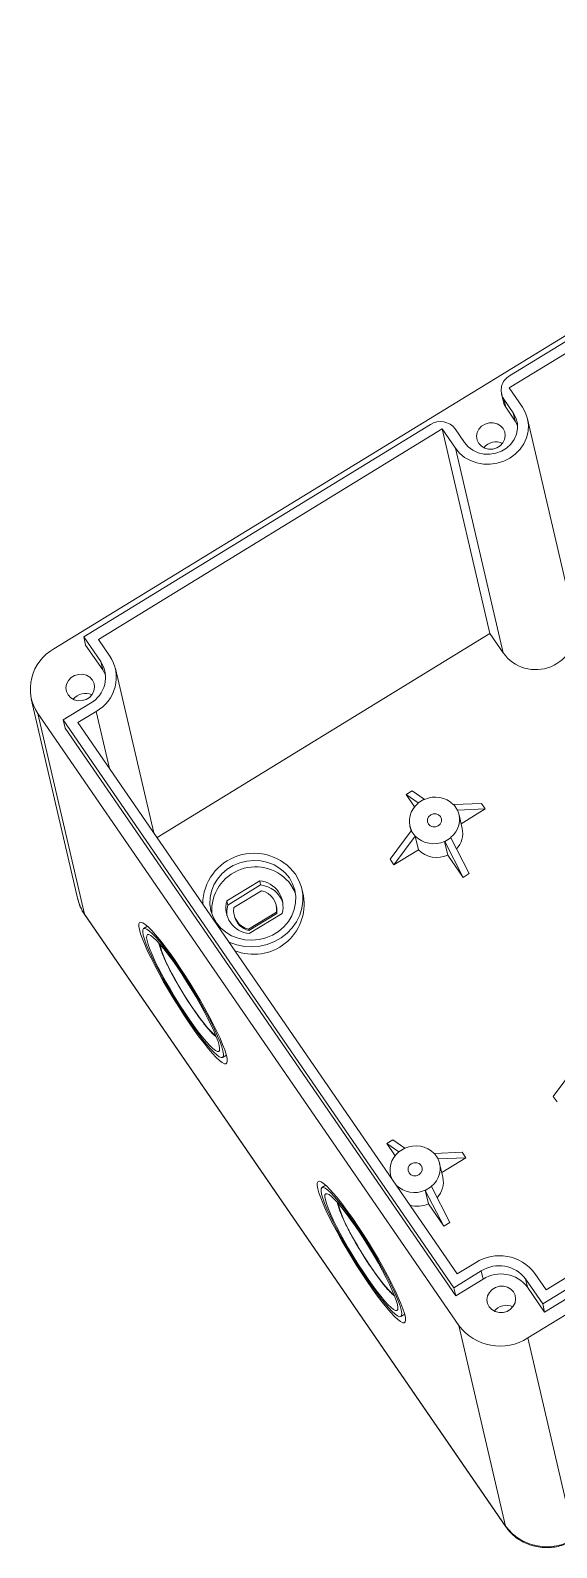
# Model space of a CAD drawing. Header units: inches. Extents: x 2647 to 4085, y 1129 to 1630.
# Drawn here: x 3804.1 to 3840.7, y 1253.4 to 1358.7 of the extents above; entities that cross this region are included whole.
import ezdxf

# ---------------------------------------------------------------- set-up
doc = ezdxf.new("R2010")
doc.units = ezdxf.units.IN
doc.header["$LTSCALE"] = 15

msp = doc.modelspace()

# ---------------------------------------------------------------- linework, layer by layer
at = {"color": 7, "linetype": 'Continuous', "lineweight": 15}
for p, q in [((3875.867, 1358.747), (3805.717, 1315.782)), ((3874.57, 1357.518), (3837.382, 1334.742)), ((3837.355, 1333.909), (3874.332, 1356.556)), ((3836.823, 1333.501), (3836.957, 1332.928)), ((3838.277, 1332.569), (3837.355, 1333.909)), ((3836.984, 1333.137), (3837.643, 1332.18)), ((3836.984, 1333.137), (3837.118, 1332.565)), ((3837.118, 1332.565), (3837.777, 1331.608)), ((3837.643, 1332.18), (3837.777, 1331.608)), ((3831.888, 1331.377), (3807.801, 1316.624)), ((3808.83, 1316.438), (3832.706, 1331.062)), ((3832.706, 1331.062), (3833.628, 1329.721)), ((3836.02, 1316.844), (3832.706, 1331.062)), ((3834.262, 1330.11), (3833.604, 1331.067)), ((3837.942, 1331.307), (3837.777, 1331.608)), ((3841.945, 1317.551), (3838.631, 1331.769)), ((3836.943, 1315.503), (3833.628, 1329.721)), ((3807.801, 1316.624), (3808.986, 1314.901)), ((3807.801, 1316.624), (3807.934, 1316.051)), ((3809.62, 1315.289), (3808.83, 1316.438)), ((3836.02, 1316.844), (3812.893, 1302.679)), ((3836.02, 1316.844), (3836.943, 1315.503)), ((3807.934, 1316.051), (3809.12, 1314.329)), ((3808.986, 1314.901), (3809.12, 1314.329)), ((3812.666, 1303.009), (3810.006, 1314.417)), ((3804.153, 1312.307), (3807.4, 1298.375)), ((3804.603, 1311.29), (3833.852, 1268.792)), ((3804.603, 1311.29), (3807.85, 1297.358)), ((3808.27, 1312.013), (3806.369, 1310.849)), ((3807.398, 1310.663), (3808.666, 1311.439)), ((3806.369, 1310.849), (3833.51, 1271.413)), ((3806.369, 1310.849), (3806.502, 1310.276)), ((3806.502, 1310.276), (3833.643, 1270.841)), ((3833.749, 1272.376), (3807.398, 1310.663)), ((3838.655, 1267.923), (3908.805, 1310.888)), ((3830.624, 1305.919), (3830.201, 1305.66)), ((3830.624, 1305.919), (3831.455, 1305.341)), ((3830.201, 1305.66), (3830.785, 1304.811)), ((3831.033, 1305.083), (3830.201, 1305.66)), ((3831.455, 1305.341), (3831.033, 1305.083)), ((3831.033, 1305.083), (3831.042, 1305.069)), ((3831.465, 1305.328), (3831.455, 1305.341)), ((3833.514, 1304.969), (3833.498, 1304.96)), ((3833.514, 1304.969), (3835.426, 1305.05)), ((3833.777, 1304.586), (3833.514, 1304.969)), ((3835.69, 1304.667), (3835.426, 1305.05)), ((3833.762, 1304.577), (3833.777, 1304.586)), ((3835.69, 1304.667), (3833.777, 1304.586)), ((3834.093, 1303.315), (3833.871, 1304.269)), ((3834.017, 1303.643), (3835.69, 1304.667)), ((3829.088, 1301.168), (3830.555, 1303.157)), ((3830.819, 1302.775), (3829.351, 1300.785)), ((3830.462, 1303.475), (3830.541, 1303.137)), ((3830.571, 1303.167), (3830.555, 1303.157)), ((3830.555, 1303.157), (3830.819, 1302.775)), ((3830.819, 1302.775), (3830.834, 1302.784)), ((3831.057, 1301.83), (3830.834, 1302.784)), ((3832.877, 1302.402), (3833.3, 1302.661)), ((3833.3, 1302.661), (3833.29, 1302.675)), ((3833.3, 1302.661), (3834.576, 1300.176)), ((3829.351, 1300.785), (3831.057, 1301.83)), ((3832.868, 1302.416), (3833.09, 1301.462)), ((3832.868, 1302.416), (3832.877, 1302.402)), ((3834.154, 1299.917), (3832.877, 1302.402)), ((3829.088, 1301.168), (3829.351, 1300.785)), ((3833.09, 1301.462), (3834.154, 1299.917)), ((3817.743, 1298.275), (3820.024, 1299.673)), ((3820.091, 1299.386), (3820.024, 1299.673)), ((3834.154, 1299.917), (3834.576, 1300.176)), ((3817.809, 1297.989), (3820.091, 1299.386)), ((3818.229, 1297.811), (3820.154, 1298.99)), ((3823.07, 1298.638), (3822.959, 1299.115)), ((3807.85, 1297.358), (3837.1, 1254.86)), ((3817.809, 1297.989), (3817.743, 1298.275)), ((3821.183, 1297.495), (3819.257, 1296.316)), ((3821.205, 1297.4), (3819.28, 1296.22)), ((3821.58, 1297.412), (3819.298, 1296.015)), ((3821.189, 1297.898), (3821.167, 1297.993)), ((3821.183, 1297.495), (3821.205, 1297.4)), ((3807.872, 1297.309), (3837.121, 1254.811)), ((3812.227, 1296.521), (3811.961, 1296.359)), ((3818.245, 1297.312), (3818.267, 1297.217)), ((3819.257, 1296.316), (3819.28, 1296.22)), ((3876.9, 1293.907), (3839.923, 1271.26)), ((3839.685, 1270.297), (3876.873, 1293.074)), ((3839.818, 1269.724), (3877.006, 1292.501)), ((3817.445, 1287.405), (3817.711, 1287.567)), ((3840.418, 1284.705), (3841.886, 1286.694)), ((3840.418, 1284.705), (3840.682, 1284.322)), ((3829.277, 1281.691), (3828.854, 1281.432)), ((3829.277, 1281.691), (3830.108, 1281.113)), ((3828.854, 1281.432), (3829.438, 1280.583)), ((3829.686, 1280.855), (3828.854, 1281.432)), ((3830.108, 1281.113), (3829.686, 1280.855)), ((3829.686, 1280.855), (3829.695, 1280.841)), ((3830.118, 1281.1), (3830.108, 1281.113)), ((3832.167, 1280.741), (3832.151, 1280.732)), ((3832.167, 1280.741), (3834.079, 1280.822)), ((3832.43, 1280.358), (3832.167, 1280.741)), ((3834.343, 1280.439), (3834.079, 1280.822)), ((3832.415, 1280.349), (3832.43, 1280.358)), ((3834.343, 1280.439), (3832.43, 1280.358)), ((3832.746, 1279.087), (3832.524, 1280.041)), ((3832.67, 1279.415), (3834.343, 1280.439)), ((3824.612, 1278.527), (3824.346, 1278.364)), ((3829.115, 1279.247), (3829.164, 1279.038)), ((3831.53, 1278.174), (3831.953, 1278.433)), ((3831.953, 1278.433), (3831.943, 1278.447)), ((3831.953, 1278.433), (3833.229, 1275.948)), ((3831.521, 1278.188), (3831.743, 1277.234)), ((3831.521, 1278.188), (3831.53, 1278.174)), ((3832.807, 1275.689), (3831.53, 1278.174)), ((3831.743, 1277.234), (3832.807, 1275.689)), ((3832.807, 1275.689), (3833.229, 1275.948)), ((3835.016, 1273.152), (3833.749, 1272.376)), ((3833.51, 1271.413), (3835.412, 1272.578)), ((3835.412, 1272.578), (3835.545, 1272.006)), ((3839.923, 1271.26), (3839.133, 1272.408)), ((3833.51, 1271.413), (3833.643, 1270.841)), ((3833.643, 1270.841), (3835.545, 1272.006)), ((3838.499, 1272.02), (3839.685, 1270.297)), ((3838.499, 1272.02), (3838.632, 1271.447)), ((3838.632, 1271.447), (3839.818, 1269.724)), ((3839.685, 1270.297), (3839.818, 1269.724)), ((3829.83, 1269.41), (3830.096, 1269.573)), ((3837.1, 1254.86), (3833.852, 1268.792)), ((3838.655, 1267.923), (3841.902, 1253.992))]:
    msp.add_line(p, q, dxfattribs=at)
at = {"color": 8, "linetype": 'Continuous', "lineweight": 15}
for p, q in [((3808.666, 1311.439), (3809.589, 1307.48)), ((3807.85, 1297.358), (3807.872, 1297.309)), ((3837.1, 1254.86), (3837.121, 1254.811))]:
    msp.add_line(p, q, dxfattribs=at)
at = {"color": 7, "linetype": 'Continuous', "lineweight": 15, "flags": 128}
for points in [[(3833.628, 1329.721), (3833.915, 1329.377), (3834.264, 1329.087), (3834.665, 1328.859), (3835.104, 1328.701), (3835.569, 1328.617), (3836.046, 1328.61), (3836.52, 1328.679), (3836.976, 1328.824), (3837.402, 1329.039), (3837.784, 1329.318), (3838.11, 1329.653), (3838.37, 1330.033), (3838.557, 1330.447), (3838.665, 1330.882), (3838.69, 1331.325), (3838.633, 1331.762), (3838.493, 1332.181), (3838.277, 1332.569)], [(3834.262, 1330.11), (3834.518, 1329.814), (3834.837, 1329.576), (3835.205, 1329.407), (3835.605, 1329.314), (3836.02, 1329.301), (3836.433, 1329.369), (3836.824, 1329.514), (3837.178, 1329.73), (3837.478, 1330.008), (3837.711, 1330.336), (3837.867, 1330.7), (3837.94, 1331.082), (3837.926, 1331.468), (3837.825, 1331.839), (3837.643, 1332.18)], [(3837.118, 1332.565), (3837.01, 1332.764), (3836.957, 1332.928)], [(3836.931, 1331.09), (3836.749, 1331.285), (3836.512, 1331.422), (3836.241, 1331.49), (3835.958, 1331.484), (3835.685, 1331.404), (3835.444, 1331.257), (3835.256, 1331.054), (3835.134, 1330.812), (3835.09, 1330.551), (3835.127, 1330.292), (3835.241, 1330.055), (3835.424, 1329.86), (3835.66, 1329.723), (3835.931, 1329.655), (3836.214, 1329.661), (3836.488, 1329.741), (3836.728, 1329.888), (3836.917, 1330.091), (3837.038, 1330.333), (3837.082, 1330.594), (3837.046, 1330.853), (3836.931, 1331.09)], [(3809.32, 1313.956), (3809.315, 1313.97), (3809.12, 1314.329)], [(3808.406, 1313.619), (3808.224, 1313.814), (3807.987, 1313.951), (3807.716, 1314.019), (3807.433, 1314.013), (3807.16, 1313.933), (3806.919, 1313.786), (3806.731, 1313.583), (3806.609, 1313.341), (3806.565, 1313.08), (3806.602, 1312.821), (3806.716, 1312.584), (3806.899, 1312.389), (3807.135, 1312.252), (3807.406, 1312.184), (3807.689, 1312.19), (3807.963, 1312.27), (3808.203, 1312.418), (3808.392, 1312.62), (3808.513, 1312.862), (3808.557, 1313.123), (3808.521, 1313.383), (3808.406, 1313.619)], [(3832.589, 1304.131), (3832.456, 1304.258), (3832.279, 1304.326), (3832.085, 1304.325), (3831.903, 1304.255), (3831.761, 1304.127), (3831.681, 1303.96), (3831.675, 1303.779), (3831.744, 1303.613), (3831.877, 1303.486), (3832.054, 1303.418), (3832.248, 1303.419), (3832.43, 1303.489), (3832.571, 1303.617), (3832.651, 1303.784), (3832.658, 1303.965), (3832.589, 1304.131)], [(3822.086, 1299.874), (3821.791, 1300.231), (3821.435, 1300.536), (3821.027, 1300.78), (3820.58, 1300.957), (3820.104, 1301.063), (3819.613, 1301.093), (3819.121, 1301.048), (3818.64, 1300.929), (3818.184, 1300.738), (3817.765, 1300.482), (3817.395, 1300.167), (3817.084, 1299.801), (3816.84, 1299.395), (3816.669, 1298.959), (3816.578, 1298.506), (3816.568, 1298.048), (3816.638, 1297.598), (3816.789, 1297.167), (3817.014, 1296.768), (3817.309, 1296.411), (3817.665, 1296.106), (3818.072, 1295.862), (3818.52, 1295.684), (3818.996, 1295.579), (3819.487, 1295.548), (3819.979, 1295.593), (3820.46, 1295.713), (3820.916, 1295.903), (3821.335, 1296.16), (3821.705, 1296.475), (3822.016, 1296.841), (3822.26, 1297.247), (3822.43, 1297.683), (3822.522, 1298.135), (3822.532, 1298.593), (3822.462, 1299.044), (3822.311, 1299.475), (3822.086, 1299.874)], [(3817.887, 1295.423), (3817.95, 1295.394), (3818.441, 1295.218), (3818.959, 1295.115), (3819.49, 1295.086), (3820.023, 1295.134), (3820.545, 1295.257), (3821.043, 1295.451), (3821.506, 1295.712), (3821.924, 1296.035), (3822.286, 1296.411), (3822.584, 1296.832), (3822.81, 1297.288), (3822.96, 1297.768), (3823.031, 1298.261), (3823.019, 1298.755), (3822.927, 1299.24), (3822.755, 1299.702), (3822.508, 1300.133)], [(3822.197, 1299.397), (3822.422, 1298.997), (3822.516, 1298.761)], [(3817.753, 1297.248), (3817.74, 1297.61), (3817.809, 1297.989)], [(3811.673, 1296.285), (3811.634, 1296.513), (3811.638, 1296.677), (3811.685, 1296.773), (3811.774, 1296.801), (3811.904, 1296.759), (3812.074, 1296.65), (3812.281, 1296.473), (3812.521, 1296.232), (3812.792, 1295.929), (3813.09, 1295.57), (3813.411, 1295.159), (3813.75, 1294.702), (3814.102, 1294.206), (3814.463, 1293.677), (3814.827, 1293.122), (3815.189, 1292.551), (3815.545, 1291.969), (3815.888, 1291.387), (3816.216, 1290.812), (3816.521, 1290.251), (3816.802, 1289.714), (3817.052, 1289.206), (3817.27, 1288.737), (3817.452, 1288.312), (3817.595, 1287.936), (3817.698, 1287.616), (3817.759, 1287.356), (3817.776, 1287.16), (3817.751, 1287.03), (3817.683, 1286.967), (3817.573, 1286.974), (3817.423, 1287.05), (3817.234, 1287.194), (3817.01, 1287.403), (3816.754, 1287.675), (3816.469, 1288.007), (3816.159, 1288.392), (3815.828, 1288.827), (3815.482, 1289.305), (3815.125, 1289.818), (3814.762, 1290.361), (3814.398, 1290.925), (3814.039, 1291.502), (3813.688, 1292.085), (3813.352, 1292.665), (3813.035, 1293.234), (3812.742, 1293.784), (3812.476, 1294.307), (3812.241, 1294.796), (3812.041, 1295.245), (3811.878, 1295.646), (3811.755, 1295.994), (3811.673, 1296.285)], [(3811.937, 1295.902), (3811.9, 1296.121), (3811.907, 1296.274), (3811.959, 1296.357), (3812.054, 1296.37), (3812.19, 1296.312), (3812.367, 1296.184), (3812.58, 1295.988), (3812.826, 1295.728), (3813.103, 1295.406), (3813.404, 1295.03), (3813.726, 1294.603), (3814.064, 1294.134), (3814.411, 1293.629), (3814.763, 1293.097), (3815.114, 1292.545), (3815.459, 1291.983), (3815.792, 1291.419), (3816.107, 1290.863), (3816.401, 1290.323), (3816.667, 1289.807), (3816.903, 1289.324), (3817.104, 1288.881), (3817.267, 1288.486), (3817.39, 1288.144), (3817.47, 1287.861), (3817.507, 1287.642), (3817.499, 1287.489), (3817.448, 1287.406), (3817.353, 1287.393), (3817.216, 1287.451), (3817.04, 1287.579), (3816.827, 1287.775), (3816.58, 1288.036), (3816.304, 1288.357), (3816.003, 1288.733), (3815.681, 1289.16), (3815.343, 1289.629), (3814.996, 1290.134), (3814.644, 1290.666), (3814.293, 1291.218), (3813.948, 1291.78), (3813.615, 1292.344), (3813.3, 1292.9), (3813.006, 1293.44), (3812.74, 1293.956), (3812.504, 1294.439), (3812.303, 1294.882), (3812.14, 1295.277), (3812.017, 1295.619), (3811.937, 1295.902)], [(3812.2, 1295.519), (3812.166, 1295.724), (3812.176, 1295.864), (3812.229, 1295.936), (3812.324, 1295.938), (3812.46, 1295.871), (3812.634, 1295.735), (3812.844, 1295.534), (3813.086, 1295.27), (3813.355, 1294.948), (3813.647, 1294.574), (3813.958, 1294.154), (3814.281, 1293.695), (3814.611, 1293.204), (3814.943, 1292.691), (3815.271, 1292.165), (3815.589, 1291.633), (3815.892, 1291.106), (3816.175, 1290.592), (3816.432, 1290.1), (3816.66, 1289.638), (3816.854, 1289.215), (3817.012, 1288.837), (3817.13, 1288.512), (3817.207, 1288.244), (3817.24, 1288.039), (3817.231, 1287.899), (3817.178, 1287.827), (3817.083, 1287.825), (3816.947, 1287.892), (3816.772, 1288.028), (3816.563, 1288.229), (3816.321, 1288.493), (3816.052, 1288.815), (3815.76, 1289.189), (3815.449, 1289.609), (3815.126, 1290.068), (3814.796, 1290.559), (3814.464, 1291.072), (3814.136, 1291.598), (3813.818, 1292.13), (3813.515, 1292.657), (3813.232, 1293.171), (3812.975, 1293.663), (3812.747, 1294.125), (3812.552, 1294.548), (3812.395, 1294.926), (3812.277, 1295.251), (3812.2, 1295.519)], [(3831.242, 1279.903), (3831.109, 1280.03), (3830.932, 1280.098), (3830.738, 1280.097), (3830.556, 1280.027), (3830.414, 1279.899), (3830.334, 1279.732), (3830.328, 1279.551), (3830.397, 1279.385), (3830.53, 1279.258), (3830.707, 1279.19), (3830.901, 1279.191), (3831.083, 1279.261), (3831.224, 1279.389), (3831.304, 1279.556), (3831.311, 1279.736), (3831.242, 1279.903)], [(3824.058, 1278.29), (3824.019, 1278.518), (3824.023, 1278.682), (3824.069, 1278.778), (3824.159, 1278.806), (3824.289, 1278.765), (3824.459, 1278.655), (3824.665, 1278.478), (3824.906, 1278.237), (3825.177, 1277.934), (3825.475, 1277.575), (3825.796, 1277.164), (3826.135, 1276.708), (3826.487, 1276.211), (3826.848, 1275.682), (3827.212, 1275.128), (3827.574, 1274.556), (3827.93, 1273.975), (3828.273, 1273.392), (3828.6, 1272.817), (3828.906, 1272.256), (3829.186, 1271.719), (3829.437, 1271.212), (3829.655, 1270.742), (3829.837, 1270.317), (3829.98, 1269.941), (3830.083, 1269.622), (3830.144, 1269.362), (3830.161, 1269.165), (3830.136, 1269.035), (3830.068, 1268.973), (3829.958, 1268.98), (3829.807, 1269.055), (3829.619, 1269.199), (3829.395, 1269.408), (3829.138, 1269.681), (3828.853, 1270.012), (3828.543, 1270.398), (3828.213, 1270.832), (3827.867, 1271.31), (3827.51, 1271.823), (3827.147, 1272.366), (3826.783, 1272.93), (3826.423, 1273.508), (3826.073, 1274.09), (3825.737, 1274.67), (3825.42, 1275.239), (3825.127, 1275.789), (3824.861, 1276.313), (3824.626, 1276.802), (3824.426, 1277.25), (3824.263, 1277.651), (3824.14, 1277.999), (3824.058, 1278.29)], [(3824.321, 1277.907), (3824.285, 1278.126), (3824.292, 1278.279), (3824.344, 1278.362), (3824.439, 1278.375), (3824.575, 1278.317), (3824.752, 1278.189), (3824.965, 1277.993), (3825.211, 1277.733), (3825.488, 1277.412), (3825.789, 1277.035), (3826.111, 1276.608), (3826.448, 1276.139), (3826.796, 1275.634), (3827.148, 1275.102), (3827.499, 1274.55), (3827.844, 1273.988), (3828.176, 1273.425), (3828.492, 1272.868), (3828.785, 1272.328), (3829.052, 1271.812), (3829.288, 1271.329), (3829.489, 1270.887), (3829.652, 1270.491), (3829.775, 1270.15), (3829.855, 1269.867), (3829.892, 1269.647), (3829.884, 1269.495), (3829.833, 1269.411), (3829.738, 1269.399), (3829.601, 1269.457), (3829.425, 1269.584), (3829.212, 1269.78), (3828.965, 1270.041), (3828.689, 1270.362), (3828.387, 1270.739), (3828.065, 1271.165), (3827.728, 1271.634), (3827.381, 1272.139), (3827.029, 1272.672), (3826.677, 1273.223), (3826.333, 1273.785), (3826, 1274.349), (3825.684, 1274.905), (3825.391, 1275.446), (3825.124, 1275.961), (3824.889, 1276.444), (3824.688, 1276.887), (3824.524, 1277.282), (3824.402, 1277.624), (3824.321, 1277.907)], [(3824.585, 1277.524), (3824.551, 1277.73), (3824.561, 1277.869), (3824.614, 1277.941), (3824.709, 1277.943), (3824.845, 1277.876), (3825.019, 1277.741), (3825.229, 1277.539), (3825.471, 1277.276), (3825.74, 1276.954), (3826.032, 1276.579), (3826.342, 1276.159), (3826.666, 1275.7), (3826.996, 1275.21), (3827.328, 1274.697), (3827.656, 1274.17), (3827.974, 1273.638), (3828.277, 1273.111), (3828.559, 1272.597), (3828.817, 1272.105), (3829.045, 1271.643), (3829.239, 1271.22), (3829.397, 1270.843), (3829.515, 1270.517), (3829.592, 1270.25), (3829.625, 1270.044), (3829.616, 1269.904), (3829.563, 1269.833), (3829.467, 1269.83), (3829.331, 1269.897), (3829.157, 1270.033), (3828.947, 1270.234), (3828.706, 1270.498), (3828.437, 1270.82), (3828.144, 1271.194), (3827.834, 1271.614), (3827.511, 1272.074), (3827.18, 1272.564), (3826.849, 1273.077), (3826.521, 1273.604), (3826.203, 1274.135), (3825.9, 1274.663), (3825.617, 1275.177), (3825.359, 1275.669), (3825.132, 1276.13), (3824.937, 1276.553), (3824.78, 1276.931), (3824.661, 1277.256), (3824.585, 1277.524)], [(3837.656, 1271.121), (3837.473, 1271.316), (3837.236, 1271.453), (3836.966, 1271.521), (3836.682, 1271.515), (3836.409, 1271.435), (3836.168, 1271.288), (3835.98, 1271.085), (3835.859, 1270.843), (3835.814, 1270.582), (3835.851, 1270.323), (3835.965, 1270.086), (3836.148, 1269.891), (3836.384, 1269.754), (3836.655, 1269.686), (3836.939, 1269.692), (3837.212, 1269.772), (3837.452, 1269.919), (3837.641, 1270.122), (3837.762, 1270.364), (3837.806, 1270.625), (3837.77, 1270.884), (3837.656, 1271.121)]]:
    msp.add_lwpolyline(points, dxfattribs=at)
at = {"color": 8, "linetype": 'Continuous', "lineweight": 15, "flags": 128}
for points in [[(3813.122, 1295.228), (3813.122, 1295.193), (3813.15, 1295.012), (3813.222, 1294.766), (3813.336, 1294.462), (3813.49, 1294.106), (3813.681, 1293.707), (3813.904, 1293.272), (3814.155, 1292.812), (3814.427, 1292.337), (3814.715, 1291.857), (3815.012, 1291.384), (3815.311, 1290.928), (3815.606, 1290.498), (3815.891, 1290.106), (3816.159, 1289.759), (3816.403, 1289.465), (3816.619, 1289.231), (3816.802, 1289.062), (3816.947, 1288.961), (3816.966, 1288.952)], [(3825.507, 1277.234), (3825.507, 1277.198), (3825.535, 1277.017), (3825.606, 1276.772), (3825.721, 1276.468), (3825.875, 1276.112), (3826.066, 1275.712), (3826.289, 1275.277), (3826.539, 1274.817), (3826.812, 1274.342), (3827.099, 1273.862), (3827.396, 1273.389), (3827.696, 1272.933), (3827.991, 1272.504), (3828.276, 1272.111), (3828.543, 1271.764), (3828.788, 1271.47), (3829.004, 1271.236), (3829.186, 1271.067), (3829.332, 1270.967), (3829.351, 1270.957)]]:
    msp.add_lwpolyline(points, dxfattribs=at)
at = {"color": 7, "linetype": 'Continuous', "lineweight": 15}
for centre, radius, start, end in [((3837.931, 1333.754), 1.13, 119.05776, 213.09438), ((3832.579, 1330.3), 1.28, 36.8231, 122.68095), ((3836.429, 1329.103), 1.059, 64.10232, 142.1402), ((3839.202, 1317.118), 2.777, 215.55809, 8.96664), ((3807.257, 1313.016), 3.166, 119.10838, 213.04376), ((3807.352, 1313.808), 2.709, 299.00679, 33.14535), ((3807.283, 1313.791), 2.033, 299.05776, 33.09438), ((3807.904, 1311.633), 1.059, 64.10232, 142.1402), ((3832.001, 1303.822), 1.573, 127.55088, 204.60127), ((3832.219, 1303.692), 1.801, 44.74936, 114.75469), ((3832.332, 1303.922), 1.573, 307.55088, 24.60127), ((3832.114, 1304.052), 1.801, 224.74936, 294.75469), ((3832.558, 1302.977), 1.572, 316.32736, 12.40777), ((3819.631, 1298.028), 3.565, 36.19442, 179.36899), ((3832.336, 1303.098), 1.801, 224.74936, 294.75469), ((3819.735, 1297.604), 3.046, 36.06095, 183.76294), ((3819.858, 1297.893), 1.788, 344.41168, 84.66329), ((3819.607, 1298.077), 3.508, 248.15081, 9.20972), ((3819.886, 1297.544), 1.853, 19.17991, 83.64633), ((3819.864, 1297.689), 1.333, 351.6442, 77.43076), ((3819.465, 1297.795), 1.788, 164.41168, 264.66329), ((3819.547, 1297.617), 1.333, 171.6442, 257.43076), ((3819.942, 1297.608), 1.28, 350.6346, 13.09531), ((3819.592, 1297.551), 1.367, 194.14593, 256.77057), ((3830.655, 1279.593), 1.575, 127.57177, 203.08346), ((3830.872, 1279.464), 1.801, 44.74936, 114.75469), ((3830.985, 1279.694), 1.573, 307.55088, 24.60127), ((3830.766, 1279.827), 1.805, 226.12821, 294.72187), ((3831.211, 1278.749), 1.572, 316.32736, 12.40777), ((3830.981, 1278.949), 1.877, 254.1074, 293.9574), ((3836.674, 1270.564), 3.074, 36.8672, 122.63685), ((3836.655, 1270.639), 2.303, 36.8231, 122.68095), ((3836.789, 1270.067), 2.303, 36.8231, 122.68095), ((3837.153, 1269.135), 1.058, 64.09201, 143.03024), ((3836.72, 1270.935), 3.58, 216.77915, 302.7249), ((3839.967, 1257.003), 3.58, 216.77915, 302.7249)]:
    msp.add_arc(centre, radius, start, end, dxfattribs=at)
at = {"color": 8, "linetype": 'Continuous', "lineweight": 15}
msp.add_arc((3810.307, 1299.055), 2.986, 193.14833, 214.62251, dxfattribs=at)
at = {"color": 7, "linetype": 'Continuous', "lineweight": 15}
for points, knots in [([(3807.401, 1298.389), (3807.405, 1298.368), (3807.433, 1298.19), (3807.556, 1297.872), (3807.72, 1297.536), (3807.84, 1297.357), (3807.872, 1297.309)], [0, 0, 0, 0, 0.0544986, 0.4551793, 0.8553636, 1, 1, 1, 1]), ([(3813.033, 1295.326), (3813.033, 1295.324), (3813.046, 1295.227), (3813.103, 1295.04), (3813.207, 1294.729), (3813.352, 1294.38), (3813.526, 1293.996), (3813.733, 1293.578), (3813.962, 1293.142), (3814.212, 1292.692), (3814.478, 1292.234), (3814.755, 1291.775), (3815.04, 1291.324), (3815.327, 1290.888), (3815.611, 1290.474), (3815.889, 1290.088), (3816.157, 1289.738), (3816.412, 1289.425), (3816.656, 1289.155), (3816.843, 1288.961), (3816.966, 1288.872), (3817.007, 1288.842)], [0, 0, 0, 0, 0.0009246, 0.0582739, 0.1175682, 0.1735932, 0.2325071, 0.2897621, 0.3461859, 0.4021678, 0.4579105, 0.5135388, 0.5691447, 0.6247919, 0.6805619, 0.7365693, 0.792988, 0.8501215, 0.9085811, 0.9698477, 1, 1, 1, 1]), ([(3825.418, 1277.331), (3825.418, 1277.33), (3825.431, 1277.232), (3825.488, 1277.045), (3825.592, 1276.735), (3825.736, 1276.385), (3825.911, 1276.001), (3826.118, 1275.584), (3826.347, 1275.147), (3826.597, 1274.697), (3826.862, 1274.239), (3827.14, 1273.781), (3827.425, 1273.329), (3827.712, 1272.893), (3827.996, 1272.479), (3828.274, 1272.094), (3828.542, 1271.743), (3828.796, 1271.43), (3829.041, 1271.16), (3829.228, 1270.966), (3829.351, 1270.877), (3829.392, 1270.847)], [0, 0, 0, 0, 0.0009246, 0.0582739, 0.1175682, 0.1735932, 0.2325071, 0.2897621, 0.3461859, 0.4021678, 0.4579105, 0.5135388, 0.5691447, 0.6247919, 0.6805619, 0.7365693, 0.792988, 0.8501215, 0.9085811, 0.9698477, 1, 1, 1, 1]), ([(3837.121, 1254.811), (3837.18, 1254.729), (3837.334, 1254.52), (3837.63, 1254.218), (3838.014, 1253.924), (3838.441, 1253.685), (3838.902, 1253.508), (3839.387, 1253.395), (3839.887, 1253.35), (3840.391, 1253.374), (3840.89, 1253.466), (3841.362, 1253.623), (3841.694, 1253.783), (3841.864, 1253.885), (3841.898, 1253.905)], [0, 0, 0, 0, 0.057696, 0.1489974, 0.2404805, 0.3322886, 0.4244523, 0.5169668, 0.6098018, 0.7029117, 0.7962435, 0.8897411, 0.9782156, 1, 1, 1, 1])]:
    msp.add_open_spline(points, degree=3, knots=knots, dxfattribs=at)

doc.saveas('drawing.dxf')
